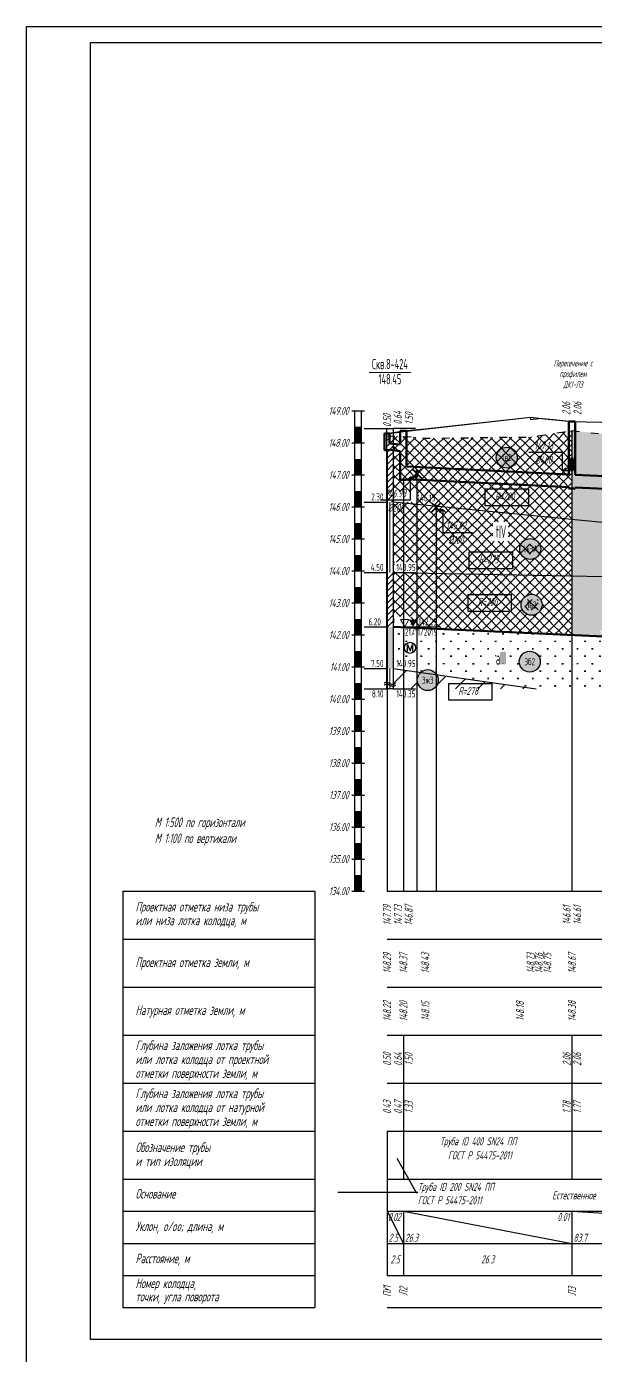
# Model space of a CAD drawing. Header units: metres. Extents: x -30 to 1753, y -860 to 400.
# Drawn here: x -30 to 147.6, y -15 to 400 of the extents above; entities that cross this region are included whole.
import ezdxf
from ezdxf import colors
from ezdxf.entities.mleader import LeaderData, LeaderLine
from ezdxf.enums import TextEntityAlignment as Align
from ezdxf.math import Vec2, Vec3

# ---------------------------------------------------------------- set-up
doc = ezdxf.new("R2010")
doc.units = ezdxf.units.M
doc.header["$LTSCALE"] = 0.2
for name, pattern in [('ACAD_ISO03W100', [30, 12, -18]), ('CONTINUA', [0]), ('штриховая', [19.05, 12.7, -6.35])]:
    doc.linetypes.add(name, pattern=pattern)
for name, color, linetype in [('Линейка', 7, 'Continuous'), ('МГТ_Демонтаж сети', 7, 'Continuous'), ('МГТ_ИГ_Геология', 252, 'Continuous'), ('Примыкания', 7, 'Continuous'), ('Проектная земля', 7, 'Continuous'), ('Таблица', 7, 'Continuous'), ('Трубы', 7, 'Continuous'), ('Узлы', 7, 'Continuous'), ('Чёрная земля', 7, 'ACAD_ISO03W100')]:
    doc.layers.add(name, color=color, linetype=linetype)
doc.layers.add('МГТ_НВК_В1_СЕТЬ', color=160, linetype='CONTINUA', lineweight=60)
doc.layers.add('ПС-НВК-Деталировка', color=7, linetype='Continuous', lineweight=25)
doc.styles.add('SPDS', font='SPDS', dxfattribs={"width": 0.7, "oblique": 15, "height": 2.5})
doc.styles.get("Standard").update_dxf_attribs({"font": 'SPDS.shx', "width": 0.7, "oblique": 15, "height": 3})
doc.styles.add('Стиль Simplex', font='simplex.shx')
pattern_1 = [(45, (78.3155, -1210), (-0.9429269, 0.9429269), [])]
pattern_2 = [(225, (5.591, 581.8943), (3e-16, -3), [2.1213, -2.12134]), (315, (4.091, 583.3943), (3, 0), [2.1213, -2.12134]), (45, (2.591, 581.8943), (0, 3), [2.1213, -2.12134]), (135, (4.091, 580.3943), (-3, 3e-16), [2.1213, -2.12134])]

# ---------------------------------------------------------------- blocks, each defined once
blk = doc.blocks.new('Демонтаж_В1')
at = {"layer": 'МГТ_НВК_В1_СЕТЬ', "color": 7, "linetype": 'ByBlock', "lineweight": 40, "ltscale": 0.15}
for points in [[(10856.32, -5531.54), (10860.43, -5531.54)], [(10858.38, -5529.48), (10858.38, -5533.59)]]:
    blk.add_lwpolyline(points, dxfattribs=at)
blk = doc.blocks.new('_None')
blk = doc.blocks.new('DN')
at = {"linetype": 'Continuous', "lineweight": 30, "flags": 128}
for points in [[(-0.126, -0.007), (-0.117, -0.002), (-0.073, 0.011), (-0.033, 0.011), (0.003, 0), (0.02, -0.007), (0.039, -0.019), (0.074, -0.037), (0.103, -0.043), (0.125, -0.048), (0.151, -0.043), (0.18, -0.036), (0.213, -0.019), (0.223, -0.012)], [(-0.126, -0.068), (-0.117, -0.063), (-0.073, -0.05), (-0.033, -0.05), (0.003, -0.059), (0.02, -0.067), (0.039, -0.079), (0.074, -0.098), (0.103, -0.103), (0.125, -0.108), (0.151, -0.103), (0.18, -0.095), (0.213, -0.079), (0.223, -0.072)]]:
    blk.add_lwpolyline(points, dxfattribs=at)
blk = doc.blocks.new('CME')
at = {"layer": 'МГТ_ИГ_Геология', "linetype": 'Continuous', "flags": 128}
blk.add_lwpolyline([(0.103, -0.103), (0.103, 0.107), (0.18, -0.091), (0.252, 0.107), (0.252, -0.103)], dxfattribs=at)
at = {"layer": 'МГТ_ИГ_Геология', "linetype": 'Continuous'}
blk.add_circle((0.176, -0.001), 0.173, dxfattribs=at)
blk = doc.blocks.new('круг1_-30_2')
at = {"layer": 'МГТ_ИГ_Геология', "true_color": 0xffffff}
blk.add_hatch(color=7, dxfattribs=at).paths.add_polyline_path([(-0.327, 0, 1), (0.327, 0, 1)])
at = {"color": 7, "lineweight": 25}
blk.add_circle((0, 0), 0.327, dxfattribs=at)
at = {"color": 7, "lineweight": 25, "style": 'Стиль Simplex', "width": 0.590909}
blk.add_text('1в2', height=0.22, dxfattribs=at).set_placement((0, 0), align=Align.MIDDLE_CENTER)
blk = doc.blocks.new('круг3_-31_2')
at = {"true_color": 0xffffff}
blk.add_hatch(color=7, dxfattribs=at).paths.add_polyline_path([(-0.327, 0, 1), (0.327, 0, 1)])
at = {"color": 7, "lineweight": 25}
blk.add_circle((0, 0), 0.327, dxfattribs=at)
at = {"color": 18, "lineweight": 25, "true_color": 0x000000, "style": 'Стиль Simplex', "width": 0.590909}
blk.add_text('3б2', height=0.22, dxfattribs=at).set_placement((0, 0), align=Align.MIDDLE_CENTER)
blk = doc.blocks.new('круг3_-26_3')
at = {"true_color": 0xffffff}
blk.add_hatch(color=7, dxfattribs=at).paths.add_polyline_path([(-0.327, 0, 1), (0.327, 0, 1)])
at = {"color": 7, "lineweight": 25}
blk.add_circle((0, 0), 0.327, dxfattribs=at)
at = {"color": 7, "lineweight": 25, "style": 'Стиль Simplex', "width": 0.590909}
blk.add_text('3ж3', height=0.22, dxfattribs=at).set_placement((0, 0), align=Align.MIDDLE_CENTER)
blk = doc.blocks.new('круг1_-26_3')
at = {"true_color": 0xffffff}
blk.add_hatch(color=7, dxfattribs=at).paths.add_polyline_path([(-0.327, 0, 1), (0.327, 0, 1)])
at = {"color": 7, "lineweight": 25}
blk.add_circle((0, 0), 0.327, dxfattribs=at)
at = {"color": 7, "lineweight": 25, "style": 'Стиль Simplex', "width": 0.590909}
blk.add_text('1ж3А', height=0.22, dxfattribs=at).set_placement((0, 0), align=Align.MIDDLE_CENTER)

msp = doc.modelspace()

# ---------------------------------------------------------------- hatches: boundary and pattern name
at = {"layer": 'МГТ_ИГ_Геология'}
h = msp.add_hatch(dxfattribs=at)
h.set_pattern_fill('CONSIST', color=252, scale=0.42, style=0, pattern_type=2)
h.set_pattern_definition(pattern_1)
h.paths.add_polyline_path([(82.413, 272.13), (84.413, 272.13), (84.413, 251.5), (82.413, 251.5)])
h = msp.add_hatch(dxfattribs=at)
h.set_pattern_fill('GR24', color=256, scale=10, style=0, pattern_type=2)
h.set_pattern_definition(pattern_2)
h.paths.add_polyline_path([(140.21, 273.838), (126.65, 271.727), (124.009, 271.821), (96.917, 271.467), (94.475, 271.49), (87.598, 272.018), (84.413, 272.103), (84.413, 251.5), (140.21, 246.073)])
edge = h.paths.add_edge_path(flags=16)
edge.add_arc((129.242, 259.306), 0.471, 0, 360)
h.paths.add_polyline_path([(140.21, 246.073), (84.413, 251.5), (84.413, 229.5), (140.21, 228.415)])
edge = h.paths.add_edge_path(flags=16)
edge.add_arc((127.201, 236.848), 3.273, 0, 360)
h.paths.add_polyline_path([(140.21, 228.415), (84.413, 229.5), (84.413, 212.5), (140.21, 209.967)])
edge = h.paths.add_edge_path(flags=16)
edge.add_arc((127.624, 219.434), 3.273, 0, 360)
h.paths.add_polyline_path([(131.309, 257.656), (131.309, 260.956)], flags=16)
h.paths.add_polyline_path([(131.309, 257.656), (131.309, 260.956)], flags=16)
h.paths.add_polyline_path([(84.863, 251.45), (91.906, 251.45), (91.906, 254.75), (84.863, 254.75)], flags=16)
h.paths.add_polyline_path([(124.299, 235.198), (130.103, 235.198), (130.103, 238.498), (124.299, 238.498)], flags=16)
h.paths.add_polyline_path([(115.495, 239.284), (120.39, 239.284), (120.39, 245.284), (115.495, 245.284)], flags=16)
h.paths.add_polyline_path([(84.863, 229.45), (92.154, 229.45), (92.154, 232.75), (84.863, 232.75)], flags=16)
h.paths.add_polyline_path([(125.558, 217.784), (129.691, 217.784), (129.691, 221.084), (125.558, 221.084)], flags=0)
h.paths.add_polyline_path([(84.863, 212.45), (89.925, 212.45), (89.925, 215.75), (84.863, 215.75)], flags=17)
h = msp.add_hatch(dxfattribs=at)
h.set_pattern_fill('GR24', color=256, scale=10, style=0, pattern_type=2)
h.set_pattern_definition(pattern_2)
h.paths.add_polyline_path([(161.517, 270), (163.517, 270), (164.667, 270), (163.293, 270.443), (159.473, 271.675), (140.21, 273.838), (140.21, 246.073), (161.517, 244)])
h.paths.add_polyline_path([(161.517, 244), (140.21, 246.073), (140.21, 228.415), (161.517, 228)])
h.paths.add_polyline_path([(161.517, 228), (140.21, 228.415), (140.21, 209.967), (150.022, 209.522), (149.017, 211.3), (151.617, 211.3), (150.597, 209.496), (161.517, 209)])
h.paths.add_polyline_path([(227.937, 227.746), (163.517, 227.961), (163.517, 209.243), (164.948, 209.416)])
edge = h.paths.add_edge_path(flags=16)
edge.add_arc((187.664, 222.78), 3.273, 0, 360)
h.paths.add_polyline_path([(235.684, 253), (163.517, 244), (163.517, 227.961), (227.937, 227.746), (235.684, 230)])
edge = h.paths.add_edge_path(flags=16)
edge.add_arc((192.168, 239.863), 3.273, 0, 360)
h.paths.add_polyline_path([(235.684, 253), (235.684, 269.293), (218.176, 268.817), (213.678, 268.95), (205.269, 268.951), (204.066, 268.978), (173.075, 269.688), (164.804, 269.956), (164.667, 270), (163.517, 270), (163.517, 244)])
edge = h.paths.add_edge_path(flags=16)
edge.add_arc((194.209, 262.321), 0.749, 0, 360)
h.paths.add_polyline_path([(319.476, 265.335), (319.207, 265.417), (312.472, 268.735), (307.692, 270.721), (265.712, 271.173), (262.605, 270.859), (248.941, 268.99), (237.079, 273.613), (236.684, 270), (237.684, 270), (237.684, 253), (282.485, 253), (319.476, 255.114)])
h.paths.add_polyline_path([(241.903, 258.506), (240.473, 258.506), (241.173, 259.936)], flags=16)
h.paths.add_polyline_path([(319.476, 255.114), (282.485, 253), (237.684, 253), (237.684, 230), (251.363, 230.484), (282.485, 230.484), (319.476, 231.149)])
h.paths.add_polyline_path([(241.954, 248.25), (240.414, 248.25), (240.414, 249.75), (241.954, 249.75)], flags=16)
h.paths.add_polyline_path([(329.794, 267.476), (319.476, 265.335), (319.476, 255.114), (329.794, 255.703)])
h.paths.add_polyline_path([(329.794, 255.703), (319.476, 255.114), (319.476, 231.149), (329.794, 231.334)])
h.paths.add_polyline_path([(422.503, 261), (422.503, 263), (424.503, 263), (424.503, 233), (448.114, 238.315), (467.528, 243.045), (483.236, 247.144), (495.729, 250.562), (505.496, 253.255), (513.028, 255.173), (518.816, 256.271), (523.35, 256.5), (523.35, 265.941), (505.488, 264.723), (500.466, 265.361), (496.84, 265.55), (481.372, 264.529), (478.495, 264.097), (476.085, 263.858), (461.605, 264.161), (448.906, 264.349), (439.302, 265.052), (438.711, 265.047), (429.794, 264.105), (423.559, 263.447), (414.855, 263.668), (408.377, 263.717), (365.299, 264.889), (358.336, 265.102), (349.751, 265.334), (348.74, 265.312), (348.538, 271.062), (348.446, 271.95), (338.902, 268.595), (338.474, 268.615), (329.794, 267.476), (329.794, 255.703)])
edge = h.paths.add_edge_path(flags=16)
edge.add_arc((341.71, 262.909), 3.273, 0, 360)
h.paths.add_polyline_path([(427.292, 255.506), (427.992, 256.936), (428.722, 255.506)], flags=16)
h.paths.add_polyline_path([(427.292, 241.506), (427.992, 242.936), (428.722, 241.506)], flags=16)
edge = h.paths.add_edge_path(flags=16)
edge.add_arc((462.89, 248.475), 3.273, 0, 360)
h.paths.add_polyline_path([(422.503, 261), (329.794, 255.703), (329.794, 231.334), (422.503, 233)])
edge = h.paths.add_edge_path(flags=16)
edge.add_arc((339.669, 240.45), 3.273, 0, 360)
h.paths.add_polyline_path([(156.005, 243.95), (161.067, 243.95), (161.067, 247.25), (156.005, 247.25)])
h.paths.add_polyline_path([(156.005, 227.95), (161.067, 227.95), (161.067, 231.25), (156.005, 231.25)])
h.paths.add_polyline_path([(154.024, 208.95), (161.067, 208.95), (161.067, 212.25), (154.024, 212.25)])
h.paths.add_polyline_path([(163.967, 208.95), (168.781, 208.95), (168.781, 212.25), (163.967, 212.25)])
h.paths.add_polyline_path([(230.172, 229.95), (235.234, 229.95), (235.234, 233.25), (230.172, 233.25)], flags=16)
h.paths.add_polyline_path([(163.967, 227.95), (171.258, 227.95), (171.258, 231.25), (163.967, 231.25)], flags=16)
h.paths.add_polyline_path([(163.967, 243.95), (171.258, 243.95), (171.258, 247.25), (163.967, 247.25)], flags=16)
h.paths.add_polyline_path([(230.42, 252.95), (235.234, 252.95), (235.234, 256.25), (230.42, 256.25)], flags=16)
h.paths.add_polyline_path([(238.134, 252.95), (245.425, 252.95), (245.425, 256.25), (238.134, 256.25)])
h.paths.add_polyline_path([(238.134, 269.55), (245.363, 269.55), (245.363, 272.85), (238.134, 272.85)], flags=16)
h.paths.add_polyline_path([(238.134, 229.95), (245.425, 229.95), (245.425, 233.25), (238.134, 233.25)])
h.paths.add_polyline_path([(339.643, 261.259), (343.777, 261.259), (343.777, 264.559), (339.643, 264.559)], flags=0)
h.paths.add_polyline_path([(459.987, 246.825), (465.792, 246.825), (465.792, 250.125), (459.987, 250.125)], flags=16)
h.paths.add_polyline_path([(466.147, 261.312), (466.147, 264.612)], flags=16)
h.paths.add_polyline_path([(424.953, 232.95), (432.243, 232.95), (432.243, 236.25), (424.953, 236.25)])
h.paths.add_polyline_path([(424.953, 260.95), (431.995, 260.95), (431.995, 264.25), (424.953, 264.25)], flags=16)
h.paths.add_polyline_path([(416.991, 260.95), (422.053, 260.95), (422.053, 264.25), (416.991, 264.25)], flags=16)
h.paths.add_polyline_path([(336.766, 238.8), (342.571, 238.8), (342.571, 242.1), (336.766, 242.1)], flags=16)
h.paths.add_polyline_path([(353.153, 240.488), (358.048, 240.488), (358.048, 246.488), (353.153, 246.488)], flags=16)
h.paths.add_polyline_path([(416.991, 232.95), (422.053, 232.95), (422.053, 236.25), (416.991, 236.25)], flags=16)
h = msp.add_hatch(dxfattribs=at)
h.set_pattern_fill('CONSIST', color=252, scale=0.42, style=0, pattern_type=2)
h.set_pattern_definition(pattern_1)
h.paths.add_polyline_path([(82.413, 229.5), (84.413, 229.5), (84.413, 212.5), (82.413, 212.5)])
h = msp.add_hatch(dxfattribs=at)
h.set_pattern_fill('GR29', color=256, scale=10, style=0, pattern_type=2)
h.set_pattern_definition([(197.87055, (7.20505, 586.5383), (-13.93858614, -4.64393442), [0.05431, -151.27925]), (197.87055, (4.90505, 584.2383), (-13.93858614, -4.64393442), [0.05431, -151.27925]), (270, (4.8536, 584.2215), (4.646195, 3e-16), [0.054306, -4.58963]), (270, (7.1536, 586.5215), (4.646195, 3e-16), [0.054306, -4.58963]), (342.12945, (7.15405, 586.4673), (130.09347064, -41.795409755), [0.05431, -151.27925]), (342.12945, (4.85405, 584.1673), (130.09347064, -41.795409755), [0.05431, -151.27925]), (53.95936, (7.20505, 586.4503), (23.2309769, 32.50754092), [0.05431, -63.120667]), (53.95936, (4.90505, 584.1503), (23.2309769, 32.50754092), [0.05431, -63.120667]), (126.04064, (4.93725, 584.1943), (-13.93858614, 18.57573767), [0.054306, -63.12067]), (126.04064, (7.23725, 586.4943), (-13.93858614, 18.57573767), [0.054306, -63.12067])])
h.paths.add_polyline_path([(140.21, 209.967), (84.413, 212.5), (84.413, 199.5), (92.989, 198.29, -0.4780496), (98.033, 197.578), (129.053, 193.2), (140.21, 193.2)])
h.paths.add_polyline_path([(87.942, 205.991, -1), (91.408, 205.991, -1)], flags=16)
h.paths.add_polyline_path([(130.329, 201.659, -1), (123.784, 201.659, -1)], flags=16)
h.paths.add_polyline_path([(161.517, 209), (154.517, 209), (150.317, 209), (150.022, 209.522), (140.21, 209.967), (140.21, 193.2), (161.517, 193.2)])
h.paths.add_polyline_path([(204.563, 200.76), (204.685, 203.637), (204.867, 206.561), (205.407, 209.554), (206.604, 212.635), (207.952, 214.635), (164.948, 209.416), (163.517, 209), (163.517, 193.171), (173.014, 192.899), (176.866, 191.513), (184.179, 191.531), (191.586, 191.748), (199.047, 192.088), (201.581, 192.218), (203.309, 195.071), (204.204, 197.912)])
h.paths.add_polyline_path([(183.802, 208.11, -1), (190.348, 208.11, -1)], flags=16)
h.paths.add_polyline_path([(167.046, 201.091, -1), (170.512, 201.091, -1)], flags=16)
h.paths.add_polyline_path([(207.952, 214.635), (208.754, 215.824), (178.591, 213.386), (164.948, 209.416)])
h.paths.add_polyline_path([(124.866, 200.009), (129.247, 200.009), (129.247, 203.309), (124.866, 203.309)], flags=8)
h.paths.add_polyline_path([(115.495, 199.759), (120.162, 199.759), (120.162, 205.759), (115.495, 205.759)], flags=24)
h.paths.add_polyline_path([(84.863, 199.45), (92.154, 199.45), (92.154, 202.75), (84.863, 202.75)], flags=24)
h.paths.add_polyline_path([(148.227, 204.729), (161.355, 204.729), (161.355, 209.757), (148.227, 209.757)], flags=24)
h.paths.add_polyline_path([(184.884, 206.46), (189.265, 206.46), (189.265, 209.76), (184.884, 209.76)], flags=8)
h.paths.add_polyline_path([(163.967, 208.95), (168.781, 208.95), (168.781, 212.25), (163.967, 212.25)], flags=24)
msp.add_hatch(color=252, dxfattribs=at).paths.add_polyline_path([(82.413, 212.5), (84.413, 212.5), (84.413, 199.5), (82.413, 199.5)])
at = {"layer": 'МГТ_ИГ_Геология', "true_color": 0x0000ff}
msp.add_hatch(color=5, dxfattribs=at).paths.add_polyline_path([(90.628, 212.5), (89.328, 214.8), (91.928, 214.8)])
at = {"layer": 'МГТ_ИГ_Геология'}
h = msp.add_hatch(dxfattribs=at)
h.set_pattern_fill('GR38', color=256, scale=10, style=0, pattern_type=2)
h.set_pattern_definition([(45, (2.591, 595.894), (0, 21), [9.8995, -19.799]), (45, (16.591, 581.894), (0, 21), [9.8995, -19.799]), (45, (2.591, 581.894), (0, 21), [14.142, -15.5565]), (45, (12.591, 591.894), (0, 21), [15.556, -14.1425]), (45, (9.591, 581.894), (0, 21), [19.799, -9.8995]), (45, (2.591, 588.894), (0, 21), [19.799, -9.8995])])
h.paths.add_polyline_path([(91.951, 195.899, -0.2076945), (92.989, 198.29), (84.413, 199.5), (84.413, 193.2), (93.372, 193.2, -0.2472186)])
h.paths.add_polyline_path([(98.033, 197.578, -0.1355019), (98.496, 195.899, -0.2472186), (97.075, 193.2), (129.053, 193.2)])

# ---------------------------------------------------------------- linework, layer by layer
at = {"layer": 'Линейка'}
for p, q in [((71.5, 280), (75.5, 280)), ((72.5, 150), (72.5, 280)), ((74.5, 150), (74.5, 280)), ((71.5, 270), (75.5, 270)), ((71.5, 260), (75.5, 260)), ((72.5, 130), (72.5, 260)), ((74.5, 130), (74.5, 260)), ((71.5, 250), (75.5, 250)), ((71.5, 240), (75.5, 240)), ((71.5, 230), (75.5, 230)), ((71.5, 220), (75.5, 220)), ((71.5, 210), (75.5, 210)), ((71.5, 200), (75.5, 200)), ((71.5, 190), (75.5, 190)), ((71.5, 180), (75.5, 180)), ((71.5, 170), (75.5, 170)), ((71.5, 160), (75.5, 160)), ((71.5, 150), (75.5, 150)), ((72.5, 150), (74.5, 150)), ((71.5, 140), (75.5, 140)), ((71.5, 130), (75.5, 130)), ((71.5, 130), (75.5, 130)), ((72.5, 130), (74.5, 130))]:
    msp.add_line(p, q, dxfattribs=at)
for points in [[(72.5, 270), (72.5, 275), (74.5, 270), (74.5, 275)], [(72.5, 260), (72.5, 265), (74.5, 260), (74.5, 265)], [(72.5, 250), (72.5, 255), (74.5, 250), (74.5, 255)], [(72.5, 240), (72.5, 245), (74.5, 240), (74.5, 245)], [(72.5, 230), (72.5, 235), (74.5, 230), (74.5, 235)], [(72.5, 220), (72.5, 225), (74.5, 220), (74.5, 225)], [(72.5, 210), (72.5, 215), (74.5, 210), (74.5, 215)], [(72.5, 200), (72.5, 205), (74.5, 200), (74.5, 205)], [(72.5, 190), (72.5, 195), (74.5, 190), (74.5, 195)], [(72.5, 180), (72.5, 185), (74.5, 180), (74.5, 185)], [(72.5, 170), (72.5, 175), (74.5, 170), (74.5, 175)], [(72.5, 160), (72.5, 165), (74.5, 160), (74.5, 165)], [(72.5, 150), (72.5, 155), (74.5, 150), (74.5, 155)], [(72.5, 140), (72.5, 145), (74.5, 140), (74.5, 145)], [(72.5, 130), (72.5, 135), (74.5, 130), (74.5, 135)]]:
    msp.add_solid(points, dxfattribs=at)
at = {"layer": 'МГТ_ИГ_Геология', "linetype": 'Continuous', "lineweight": 0}
for p, q in [((76.913, 292), (89.913, 292)), ((83.413, 251.5), (83.413, 229.5)), ((83.413, 199.5), (83.413, 193.2))]:
    msp.add_line(p, q, dxfattribs=at)
at = {"layer": 'МГТ_ИГ_Геология', "linetype": 'Continuous', "lineweight": 25}
for p, q in [((75.413, 274.5), (82.413, 274.5)), ((91.413, 274.5), (84.413, 274.5)), ((75.413, 251.5), (82.413, 251.5)), ((75.413, 229.5), (82.413, 229.5)), ((84.413, 229.5), (91.413, 229.5)), ((75.413, 212.5), (82.413, 212.5)), ((84.413, 212.5), (91.413, 212.5)), ((75.413, 199.5), (82.413, 199.5)), ((75.413, 193.2), (82.413, 193.2)), ((84.413, 193.2), (91.413, 193.2))]:
    msp.add_line(p, q, dxfattribs=at)
at = {"layer": 'МГТ_ИГ_Геология', "color": 252, "linetype": 'Continuous', "lineweight": 25}
msp.add_lwpolyline([(82.413, 274.5), (84.413, 274.5), (84.413, 193.2), (82.413, 193.2), (82.413, 274.5), (82.413, 274.5)], close=True, dxfattribs=at)
at = {"layer": 'МГТ_ИГ_Геология', "flags": 128}
msp.add_lwpolyline([(140.21, 273.838), (140.21, 193.2)], dxfattribs=at)
msp.add_lwpolyline([(140.21, 273.838), (140.21, 193.2)], dxfattribs=at)
at = {"layer": 'МГТ_ИГ_Геология'}
for points in [[(113.175, 255.608), (126.618, 255.608), (126.618, 250.313), (113.175, 250.313)], [(108.193, 235.973), (121.635, 235.973), (121.635, 230.678), (108.193, 230.678)], [(107.851, 222.654), (121.293, 222.654), (121.293, 217.36), (107.851, 217.36)], [(101.76, 194.884), (115.202, 194.884), (115.202, 189.589), (101.76, 189.589)]]:
    msp.add_lwpolyline(points, close=True, dxfattribs=at)
at = {"layer": 'МГТ_ИГ_Геология', "linetype": 'Continuous', "lineweight": 25, "flags": 128}
for points in [[(235.684, 253), (163.517, 244), (161.517, 244), (84.413, 251.5)], [(235.684, 253), (163.517, 244), (161.517, 244), (84.413, 251.5)], [(84.413, 229.5), (161.517, 228), (163.517, 227.961), (227.937, 227.746)], [(84.413, 229.5), (161.517, 228), (163.517, 227.961), (227.937, 227.746)], [(84.413, 199.5), (129.053, 193.2)], [(84.413, 199.5), (129.053, 193.2)]]:
    msp.add_lwpolyline(points, dxfattribs=at)
at = {"layer": 'МГТ_ИГ_Геология', "linetype": 'Continuous', "lineweight": 50, "flags": 128}
msp.add_lwpolyline([(84.413, 212.5), (161.517, 209), (163.517, 209), (235.684, 230), (237.684, 230), (251.363, 230.484), (282.485, 230.484), (422.503, 233), (424.503, 233)], dxfattribs=at)
msp.add_lwpolyline([(84.413, 212.5), (161.517, 209), (163.517, 209), (235.684, 230), (237.684, 230), (251.363, 230.484), (282.485, 230.484), (422.503, 233), (424.503, 233)], dxfattribs=at)
at = {"layer": 'МГТ_ИГ_Геология', "color": 5, "linetype": 'штриховая', "lineweight": 30, "flags": 128}
msp.add_lwpolyline([(84.413, 212.5), (161.517, 209), (235.684, 218), (422.503, 215), (523.35, 219.891), (535.899, 220.5), (588.865, 223.4)], dxfattribs=at)
msp.add_lwpolyline([(84.413, 212.5), (161.517, 209), (235.684, 218), (422.503, 215), (523.35, 219.891), (535.899, 220.5), (588.865, 223.4)], dxfattribs=at)
at = {"layer": 'МГТ_ИГ_Геология', "color": 5, "linetype": 'Continuous', "lineweight": 0, "true_color": 0x0000ff, "flags": 128}
msp.add_lwpolyline([(85.978, 212.5), (99.228, 212.5), (88.028, 212.5), (86.728, 214.8), (89.328, 214.8), (88.028, 212.5)], dxfattribs=at)
at = {"layer": 'Примыкания'}
for p, q in [((139.8, 264.896), (139.8, 261.62)), ((140.62, 264.896), (140.62, 261.62)), ((91.57, 261.3), (91.57, 259.476)), ((92.026, 261.3), (92.026, 259.476)), ((97.57, 250.252), (97.57, 249.428)), ((98.026, 250.282), (98.026, 249.428))]:
    msp.add_line(p, q, dxfattribs=at)
at = {"layer": 'Примыкания', "flags": 128}
for points in [[(140.21, 261.21), (137.308, 261.21), (137.308, 267.019), (126.733, 267.019)], [(136.308, 262.21), (137.308, 261.21), (138.308, 262.21)], [(91.852, 259.248), (89.745, 259.248), (89.745, 252.058), (80.452, 252.058)], [(88.745, 258.248), (89.745, 259.248), (90.745, 258.248)], [(97.798, 249.2), (99.904, 249.2), (99.904, 242.01), (109.198, 242.01)], [(100.904, 248.2), (99.904, 249.2), (98.904, 248.2)]]:
    msp.add_lwpolyline(points, dxfattribs=at)
at = {"layer": 'Примыкания'}
for centre, radius, start, end in [((91.798, 261.3), 0.228, 0, 180), ((140.21, 264.896), 0.41, 360, 180), ((140.21, 261.62), 0.41, 180, 0), ((91.798, 259.476), 0.228, 180, 0), ((97.798, 250.252), 0.228, 0, 180), ((97.798, 249.428), 0.228, 180, 0)]:
    msp.add_arc(centre, radius, start, end, dxfattribs=at)
at = {"layer": 'Проектная земля', "flags": 128}
for points in [[(87.598, 273.706), (94.423, 274.328), (127.341, 277.978), (127.341, 277.331), (129.885, 277.563), (129.885, 277.734), (131.781, 277.542), (140.21, 276.697)], [(87.598, 273.572), (127.341, 277.978), (129.885, 277.734), (134.487, 277.268), (140.21, 276.679)], [(140.21, 276.697), (163.293, 276.182)], [(140.21, 276.679), (163.293, 276.163)], [(82.5, 272.894), (87.598, 273.706)], [(82.5, 272.859), (87.598, 273.572)]]:
    msp.add_lwpolyline(points, dxfattribs=at)
at = {"layer": 'ПС-НВК-Деталировка'}
for points in [[(-30, 400), (1753, 400), (1753, -20), (-30, -20)], [(1748, -10), (-10, -10), (-10, 395), (1748, 395)]]:
    msp.add_lwpolyline(points, close=True, dxfattribs=at)
at = {"layer": 'Таблица'}
for p, q in [((0, 130), (60, 130)), ((0, 130), (0, 50)), ((0, 130), (0, 0)), ((60, 130), (60, 115)), ((82.5, 130), (639.603, 130)), ((0, 115), (60, 115)), ((60, 115), (60, 100)), ((82.5, 115), (639.603, 115)), ((0, 100), (60, 100)), ((0, 100), (60, 100)), ((60, 100), (60, 85)), ((82.5, 100), (639.603, 100)), ((0, 85), (60, 85)), ((60, 85), (60, 70)), ((82.5, 85), (639.603, 85)), ((87.598, 85), (87.598, 70)), ((140.21, 85), (140.21, 70)), ((0, 70), (60, 70)), ((60, 70), (60, 55)), ((82.5, 70), (639.603, 70)), ((87.598, 70), (87.598, 55)), ((140.21, 70), (140.21, 55)), ((0, 55), (60, 55)), ((60, 55), (60, 40)), ((82.5, 55), (639.603, 55)), ((82.5, 55), (82.5, 40)), ((87.598, 55), (87.598, 40)), ((140.21, 55), (140.21, 40)), ((0, 40), (60, 40)), ((0, 40), (60, 40)), ((60, 40), (60, 30)), ((82.5, 40), (82.5, 30)), ((82.5, 40), (639.603, 40)), ((0, 30), (60, 30)), ((60, 30), (60, 20)), ((82.5, 30), (82.5, 20)), ((82.5, 30), (87.598, 20)), ((82.5, 30), (639.603, 30)), ((87.598, 30), (87.598, 20)), ((87.598, 30), (140.21, 20)), ((140.21, 30), (140.21, 20)), ((140.21, 30), (307.676, 20)), ((0, 20), (60, 20)), ((60, 20), (60, 10)), ((82.5, 20), (82.5, 10)), ((82.5, 20), (639.603, 20)), ((87.598, 20), (87.598, 10)), ((140.21, 20), (140.21, 10)), ((0, 10), (60, 10)), ((60, 10), (60, 0)), ((82.5, 10), (639.603, 10)), ((0, 0), (60, 0)), ((82.5, 0), (639.603, 0))]:
    msp.add_line(p, q, dxfattribs=at)
at = {"layer": 'Трубы', "lineweight": 50, "flags": 128}
for points in [[(83.3, 269.779), (86.598, 269.449)], [(83.3, 267.779), (86.598, 267.449)], [(88.598, 262.656), (139.21, 260.125)], [(88.598, 258.656), (139.21, 256.125)], [(141.21, 260.056), (162.293, 259.107)], [(141.21, 256.055), (162.293, 255.107)]]:
    msp.add_lwpolyline(points, dxfattribs=at)
at = {"layer": 'Узлы', "lineweight": 50}
for p, q in [((139.21, 276.697), (141.21, 276.697)), ((139.21, 276.697), (139.21, 260.125)), ((141.21, 276.697), (141.21, 260.056)), ((81.7, 272.894), (83.3, 272.894)), ((81.7, 272.894), (81.7, 267.719)), ((83.3, 272.894), (83.3, 269.779)), ((86.598, 273.706), (88.598, 273.706)), ((86.598, 273.706), (86.598, 269.449)), ((88.598, 273.706), (88.598, 262.656)), ((81.7, 267.719), (83.3, 267.719)), ((83.3, 267.779), (83.3, 267.719)), ((86.598, 267.449), (86.598, 258.416)), ((86.598, 258.416), (88.598, 258.416)), ((88.598, 258.656), (88.598, 258.416)), ((139.21, 256.125), (139.21, 255.785)), ((139.21, 255.785), (141.21, 255.785)), ((141.21, 256.055), (141.21, 255.785))]:
    msp.add_line(p, q, dxfattribs=at)
at = {"layer": 'Узлы'}
for p, q in [((82.5, 267.719), (82.5, 130)), ((87.598, 258.416), (87.598, 130)), ((140.21, 255.785), (140.21, 130))]:
    msp.add_line(p, q, dxfattribs=at)
at = {"layer": 'Узлы', "flags": 128}
for points in [[(91.825, 259.25), (91.825, 130)], [(97.798, 249.2), (97.798, 130)]]:
    msp.add_lwpolyline(points, dxfattribs=at)
at = {"layer": 'Чёрная земля', "flags": 128}
for points in [[(82.5, 272.154), (87.598, 272.018)], [(82.5, 272.154), (87.598, 272.018)], [(87.598, 272.018), (94.475, 271.49), (96.917, 271.467), (124.009, 271.821), (126.65, 271.727), (140.21, 273.838)], [(87.598, 272.018), (94.475, 271.49), (96.917, 271.467), (124.009, 271.821), (126.65, 271.727), (140.21, 273.838)], [(140.21, 273.838), (159.473, 271.675), (163.293, 270.443)], [(140.21, 273.838), (159.473, 271.675), (163.293, 270.443)]]:
    msp.add_lwpolyline(points, dxfattribs=at)

# ---------------------------------------------------------------- block references
at = {"layer": 'МГТ_Демонтаж сети', "color": 7, "linetype": 'ByBlock', "rotation": 45}
for p in [(-11497.594, -3506.255), (-11491.594, -3516.815)]:
    msp.add_blockref('Демонтаж_В1', p, dxfattribs=at)
at = {"layer": 'МГТ_ИГ_Геология', "xscale": 10, "yscale": 10, "zscale": 10}
for name, p in [('круг1_-30_2', (119.892, 265.392)), ('круг1_-26_3', (127.201, 236.848)), ('круг1_-30_2', (127.624, 219.434)), ('CME', (87.913, 206)), ('круг3_-31_2', (127.056, 201.659)), ('DN', (82.897, 195.097)), ('круг3_-26_3', (95.224, 195.899))]:
    msp.add_blockref(name, p, dxfattribs=at)

# ---------------------------------------------------------------- texts
at = {"layer": 'Линейка', "oblique": 15, "width": 0.7}
for s, p in [('149.00', (70.5, 280)), ('148.00', (70.5, 270)), ('147.00', (70.5, 260)), ('146.00', (70.5, 250)), ('145.00', (70.5, 240)), ('144.00', (70.5, 230)), ('143.00', (70.5, 220)), ('142.00', (70.5, 210)), ('141.00', (70.5, 200)), ('140.00', (70.5, 190)), ('139.00', (70.5, 180)), ('138.00', (70.5, 170)), ('137.00', (70.5, 160)), ('136.00', (70.5, 150)), ('135.00', (70.5, 140)), ('134.00', (70.5, 130))]:
    msp.add_text(s, height=2.5, dxfattribs=at).set_placement(p, align=Align.MIDDLE_RIGHT)
at = {"layer": 'МГТ_ИГ_Геология', "lineweight": 25, "style": 'Стиль Simplex', "width": 0.5625}
msp.add_text('Скв.8-424', height=3.2, dxfattribs=at).set_placement((83.413, 293), align=Align.CENTER)
msp.add_text('148.45', height=3.2, dxfattribs=at).set_placement((83.413, 291.5), align=Align.TOP_CENTER)
at = {"layer": 'МГТ_ИГ_Геология', "lineweight": 25, "style": 'Стиль Simplex', "width": 0.590909}
for s, p in [('2.30', (81.413, 252)), ('4.50', (81.413, 230)), ('7.50', (81.413, 200))]:
    msp.add_text(s, height=2.2, dxfattribs=at).set_placement(p, align=Align.RIGHT)
for s, p in [('146.15', (91.937, 251.69)), ('143.95', (85.413, 230)), ('6.20', (76.729, 213)), ('140.95', (85.413, 200))]:
    msp.add_text(s, height=2.2, dxfattribs=at).set_placement(p)
at = {"layer": 'МГТ_ИГ_Геология', "lineweight": 30, "style": 'Стиль Simplex', "width": 0.4}
for s, p in [('tIV', (116.495, 242.284)), ('aIII', (116.495, 202.759))]:
    msp.add_text(s, height=4, dxfattribs=at).set_placement(p, align=Align.MIDDLE_LEFT)
at = {"layer": 'МГТ_ИГ_Геология', "color": 5, "lineweight": 25, "true_color": 0x0000ff, "style": 'Стиль Simplex', "width": 0.590909}
msp.add_text('21/11/2019', height=2.2, dxfattribs=at).set_placement((98.228, 212), align=Align.TOP_RIGHT)
msp.add_text('142.25', height=2.2, dxfattribs=at).set_placement((98.228, 213), align=Align.RIGHT)
at = {"layer": 'МГТ_ИГ_Геология', "lineweight": 25, "style": 'Стиль Simplex', "width": 0.590909}
msp.add_text('8.10', height=2.2, dxfattribs=at).set_placement((81.413, 192.7), align=Align.TOP_RIGHT)
msp.add_text('140.35', height=2.2, dxfattribs=at).set_placement((85.413, 192.7), align=Align.TOP_LEFT)
at = {"layer": 'МГТ_ИГ_Геология', "lineweight": 25, "insert": (134.628, 295.901), "char_height": 2, "attachment_point": 1}
msp.add_mtext_dynamic_manual_height_columns('\\pxqc;Пересечение с профилем ДК1-Л3', width=11.83752, gutter_width=15, heights=[0], dxfattribs=at)
msp.add_mtext_dynamic_manual_height_columns('\\pxqc;Пересечение с профилем ДК1-Л3', width=11.83752, gutter_width=15, heights=[0], dxfattribs=at)
at = {"layer": 'МГТ_ИГ_Геология', "char_height": 2.5, "attachment_point": 1}
for s, insert in [('R=200', (116.164, 254.509)), ('R=273', (111.181, 234.874)), ('R=200', (110.839, 221.556)), ('R=278', (104.748, 193.785))]:
    msp.add_mtext_dynamic_manual_height_columns(s, width=10.09698, gutter_width=15, heights=[0], dxfattribs=dict(at, insert=insert))
at = {"layer": 'Примыкания', "style": 'SPDS', "oblique": 15.00001, "width": 0.7}
for s, p in [('147.13', (131.351, 269.199)), ('%%C400', (131.351, 264.699))]:
    msp.add_text(s, height=2.5, rotation=0.00001, dxfattribs=at).set_placement(p, align=Align.MIDDLE_CENTER)
at = {"layer": 'Примыкания', "style": 'SPDS', "oblique": 15, "width": 0.7}
for s, p in [('146.93', (85.23, 254.235)), ('%%C200', (85.23, 249.735)), ('145.92', (103.998, 244.187)), ('%%C100', (103.998, 239.687))]:
    msp.add_text(s, height=2.5, dxfattribs=at).set_placement(p, align=Align.MIDDLE_CENTER)
at = {"layer": 'Таблица', "oblique": 15}
for s, height, width, p in [('М 1:500 по горизонтали', 3, 0.7, (10, 150)), ('М 1:100 по вертикали', 3, 0.7, (10, 145)), ('Проектная отметка низа трубы', 3, 0.8, (4, 123.634)), ('или низа лотка колодца, м', 3, 0.8, (4, 119.361)), ('Проектная отметка земли, м', 3, 0.8, (4, 106.292)), ('Натурная отметка земли, м', 3, 0.8, (4, 91.334)), ('Глубина заложения лотка трубы', 3, 0.8, (4, 80.347)), ('или лотка колодца от проектной', 3, 0.8, (4, 76.003)), ('отметки поверхности земли, м', 3, 0.8, (4, 71.659)), ('Глубина заложения лотка трубы', 3, 0.8, (4, 65.347)), ('или лотка колодца от натурной', 3, 0.8, (4, 61.003)), ('отметки поверхности земли, м', 3, 0.8, (4, 56.659)), ('Обозначение трубы', 3, 0.8, (4, 48.499)), ('и тип изоляции', 3, 0.8, (4, 44.156)), ('Основание', 3, 0.8, (4, 33.985)), ('Уклон, o/oo; длина, м', 3, 0.8, (4, 23.83)), ('2.5', 2.5, 0.7, (83, 20.5)), ('26.3', 2.5, 0.7, (88.098, 20.5)), ('83.7', 2.5, 0.7, (140.71, 20.5)), ('Расстояние, м', 3, 0.8, (4, 13.803)), ('Номер колодца,', 3, 0.8, (4, 6.032)), ('точки, угла поворота', 3, 0.8, (4, 1.868))]:
    msp.add_text(s, height=height, dxfattribs=dict(at, width=width)).set_placement(p)
at = {"layer": 'Таблица', "oblique": 15, "width": 0.7}
for s, p in [('147.79', (82.5, 122.5)), ('148.29', (82.5, 107.5)), ('148.37', (87.598, 107.5)), ('148.37', (87.598, 107.5)), ('148.43', (94.423, 107.5)), ('148.73', (127.341, 107.5)), ('148.76', (129.885, 107.5)), ('148.75', (132.575, 107.5)), ('148.67', (140.21, 107.5)), ('148.67', (140.21, 107.5)), ('148.22', (82.5, 92.5)), ('148.20', (87.598, 92.5)), ('148.20', (87.598, 92.5)), ('148.15', (94.475, 92.5)), ('148.18', (124.009, 92.5)), ('148.38', (140.21, 92.5)), ('148.38', (140.21, 92.5)), ('0.50', (82.5, 77.5)), ('0.43', (82.5, 62.5)), ('ПУ1', (82.5, 5)), ('Л2', (87.598, 5)), ('Л3', (140.21, 5))]:
    msp.add_text(s, height=2.5, rotation=90, dxfattribs=at).set_placement(p, align=Align.MIDDLE_CENTER)
for s, p in [('147.73', (87.198, 122.5)), ('146.61', (139.81, 122.5)), ('0.64', (87.198, 77.5)), ('2.06', (139.81, 77.5)), ('0.47', (87.198, 62.5)), ('1.78', (139.81, 62.5))]:
    msp.add_text(s, height=2.5, rotation=90, dxfattribs=at).set_placement(p, align=Align.CENTER)
for s, p in [('146.87', (87.998, 122.5)), ('146.61', (140.61, 122.5)), ('1.50', (87.998, 77.5)), ('2.06', (140.61, 77.5)), ('1.33', (87.998, 62.5)), ('1.77', (140.61, 62.5))]:
    msp.add_text(s, height=2.5, rotation=90, dxfattribs=at).set_placement(p, align=Align.TOP_CENTER)
msp.add_text('Труба ID 400 SN24 ПП ', height=2.5, dxfattribs=at).set_placement((111.486, 50.625), align=Align.CENTER)
for s, p in [('ГОСТ Р 54475-2011', (111.486, 47.5)), ('Естественное ', (141.38, 35)), ('2.5', (85.049, 15)), ('26.3', (113.904, 15))]:
    msp.add_text(s, height=2.5, dxfattribs=at).set_placement(p, align=Align.MIDDLE_CENTER)
for s, p in [('0.02', (86.763, 29.5)), ('0.01', (139.375, 29.5))]:
    msp.add_text(s, height=2.5, dxfattribs=at).set_placement(p, align=Align.TOP_RIGHT)
at = {"layer": 'Узлы', "oblique": 15, "width": 0.7}
for s, p in [('2.06', (139.71, 278.697)), ('0.64', (87.098, 275.706))]:
    msp.add_text(s, height=2.5, rotation=90, dxfattribs=at).set_placement(p)
for s, p in [('2.06', (140.71, 278.697)), ('1.50', (88.098, 275.706))]:
    msp.add_text(s, height=2.5, rotation=90, dxfattribs=at).set_placement(p, align=Align.TOP_LEFT)
msp.add_text('0.50', height=2.5, rotation=90, dxfattribs=at).set_placement((82.5, 274.894), align=Align.MIDDLE_LEFT)

# ---------------------------------------------------------------- leaders
at = {"layer": 'Таблица'}
ml = msp.add_multileader_mtext('Standard', dxfattribs=at)
ml.set_content('Труба ID 200 SN24 ПП\\PГОСТ Р 54475-2011 ', color=256, style='SPDS')
ml.set_leader_properties()
ml.set_arrow_properties(name='NONE')
ml.build(insert=Vec2(0, 0))
ml.multileader.update_dxf_attribs({"text_left_attachment_type": 6, "text_right_attachment_type": 6, "dogleg_length": 0.5, "arrow_head_size": 1})
ctx = ml.context
ctx.base_point, ctx.char_height, ctx.arrow_head_size, ctx.landing_gap_size, ctx.plane_origin = Vec3(92.097, 35.886), 2.5, 1, 0, Vec3(-1811.618, 789.609)
ctx.left_attachment, ctx.right_attachment = 6, 6
notes = []
notes.append((ctx, [(1, (1, 1, 0), (91.597, 35.886), (1, 0), 0.5, [(0, [(85.517, 46.557)], 0, [])])]))
ctx.mtext.insert, ctx.mtext.width, ctx.mtext.defined_height, ctx.mtext.line_spacing_style, ctx.mtext.flow_direction = Vec3(92.097, 38.886), 30.74663, 8.512, 2, 5
for ctx, leaders in notes:
    for number, flags, end, landing, length, lines in leaders:
        leader = LeaderData()
        leader.index, (leader.has_last_leader_line, leader.has_dogleg_vector, leader.attachment_direction) = number, flags
        leader.last_leader_point, leader.dogleg_vector, leader.dogleg_length = Vec3(end), Vec3(landing), length
        for number, points, colour, breaks in lines:
            line = LeaderLine()
            line.index, line.vertices, line.color, line.breaks = number, Vec3.list(points), colors.encode_raw_color(colour), breaks
            leader.lines.append(line)
        ctx.leaders.append(leader)

doc.saveas('drawing.dxf')
